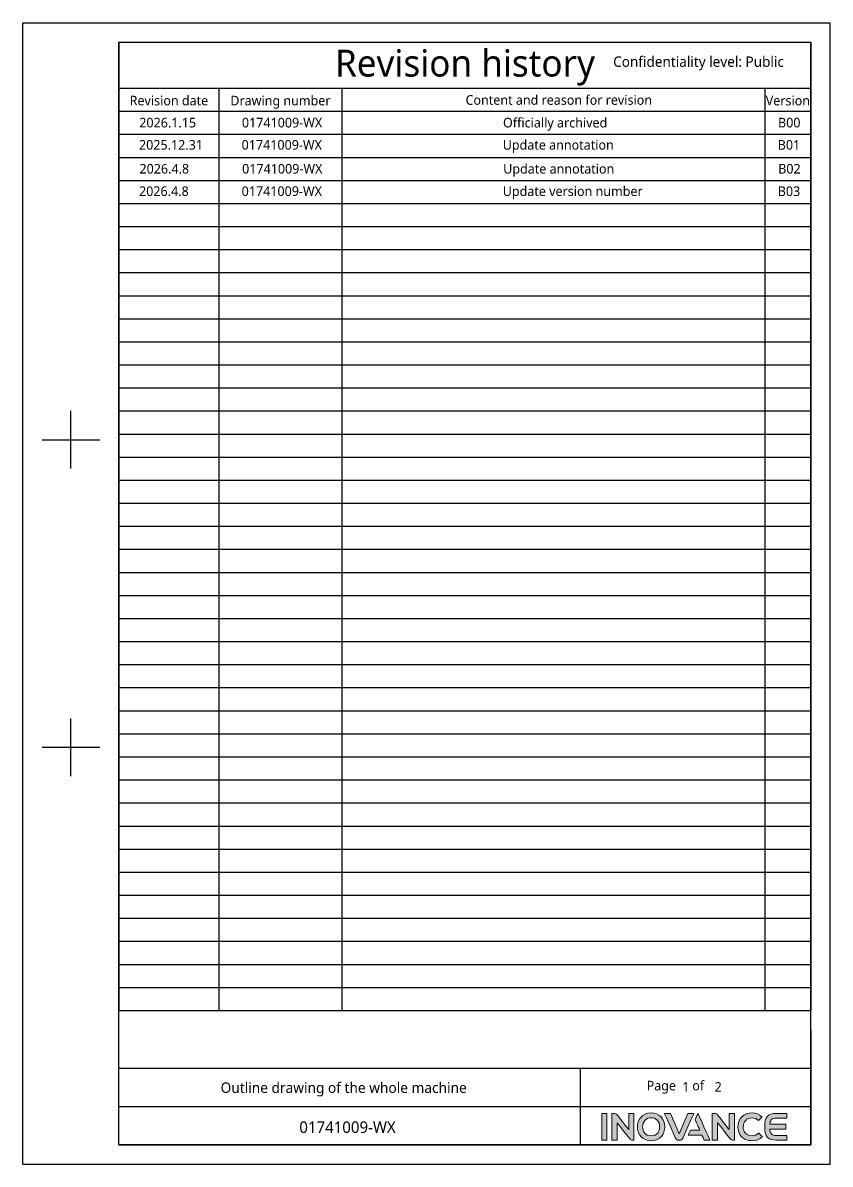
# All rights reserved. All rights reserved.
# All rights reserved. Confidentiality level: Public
# Model space of a CAD drawing. Header units: millimetres. Extents: x 5828 to 6704, y 123 to 421.
# Drawn here: x 6055 to 6265, y 123.2 to 420.2 of the extents above; entities that cross this region are included whole.
import ezdxf
from ezdxf.enums import TextEntityAlignment as Align

# ---------------------------------------------------------------- set-up
doc = ezdxf.new("R2010")
doc.units = ezdxf.units.MM
doc.layers.add('logo-蓝色', color=7, linetype='Continuous', true_color=0x008ccf)
doc.layers.add('多重引线', color=7, linetype='Continuous')
doc.layers.add('模板', color=7, linetype='Continuous')
doc.styles.add('微软雅黑', font='msyh.ttc')

# ---------------------------------------------------------------- blocks, each defined once
blk = doc.blocks.new('变更页')
for p, q in [((5973.66, 420.22), (6183.66, 420.22)), ((5973.66, 123.22), (5973.66, 420.22)), ((6183.66, 123.22), (6183.66, 420.22)), ((5998.66, 415.22), (6178.66, 415.22)), ((5998.66, 128.22), (5998.66, 415.22)), ((5998.66, 415.22), (5998.66, 163.22)), ((5998.66, 415.22), (6178.66, 415.22)), ((6178.66, 128.22), (6178.66, 415.22)), ((6178.66, 415.22), (6178.66, 163.22)), ((5998.66, 403.22), (6178.66, 403.22)), ((5998.66, 397.22), (6178.66, 397.22)), ((5986.16, 304.22), (5986.16, 319.22)), ((5978.66, 311.72), (5993.66, 311.72)), ((5986.16, 224.22), (5986.16, 239.22)), ((5978.66, 231.72), (5993.66, 231.72)), ((6178.66, 158.22), (6178.66, 128.22)), ((6118.66, 138.22), (6178.66, 138.22)), ((5998.66, 128.22), (6178.66, 128.22)), ((5998.66, 128.22), (6178.66, 128.22)), ((5973.66, 123.22), (6183.66, 123.22))]:
    blk.add_line(p, q)
at = {"color": 2}
for p, q in [((6024.66, 403.22), (6024.66, 163.22)), ((6056.66, 403.22), (6056.66, 163.22)), ((6166.66, 403.22), (6166.66, 163.22)), ((5998.66, 391.22), (6178.66, 391.22)), ((5998.66, 385.22), (6178.66, 385.22)), ((5998.66, 379.22), (6178.66, 379.22)), ((5998.66, 373.22), (6178.66, 373.22)), ((5998.66, 367.22), (6178.66, 367.22)), ((5998.66, 361.22), (6178.66, 361.22)), ((5998.66, 355.22), (6178.66, 355.22)), ((5998.66, 349.22), (6178.66, 349.22)), ((5998.66, 343.22), (6178.66, 343.22)), ((5998.66, 337.22), (6178.66, 337.22)), ((5998.66, 331.22), (6178.66, 331.22)), ((5998.66, 325.22), (6178.66, 325.22)), ((5998.66, 319.22), (6178.66, 319.22)), ((5998.66, 313.22), (6178.66, 313.22)), ((5998.66, 307.22), (6178.66, 307.22)), ((5998.66, 301.22), (6178.66, 301.22)), ((5998.66, 295.22), (6178.66, 295.22)), ((5998.66, 289.22), (6178.66, 289.22)), ((5998.66, 283.22), (6178.66, 283.22)), ((5998.66, 277.22), (6178.66, 277.22)), ((5998.66, 271.22), (6178.66, 271.22)), ((5998.66, 265.22), (6178.66, 265.22)), ((5998.66, 259.22), (6178.66, 259.22)), ((5998.66, 253.22), (6178.66, 253.22)), ((5998.66, 247.22), (6178.66, 247.22)), ((5998.66, 241.22), (6178.66, 241.22)), ((5998.66, 235.22), (6178.66, 235.22)), ((5998.66, 229.22), (6178.66, 229.22)), ((5998.66, 223.22), (6178.66, 223.22)), ((5998.66, 217.22), (6178.66, 217.22)), ((5998.66, 211.22), (6178.66, 211.22)), ((5998.66, 205.22), (6178.66, 205.22)), ((5998.66, 199.22), (6178.66, 199.22)), ((5998.66, 193.22), (6178.66, 193.22)), ((5998.66, 187.22), (6178.66, 187.22)), ((5998.66, 181.22), (6178.66, 181.22)), ((5998.66, 175.22), (6178.66, 175.22)), ((5998.66, 169.22), (6178.66, 169.22)), ((5998.66, 163.22), (6178.66, 163.22))]:
    blk.add_line(p, q, dxfattribs=at)
at = {"color": 2, "linetype": 'Continuous'}
for p, q in [((5998.66, 148.22), (6178.66, 148.22)), ((5998.66, 138.22), (6118.66, 138.22)), ((6058.66, 128.22), (6076.66, 128.22)), ((6076.66, 128.22), (6118.66, 128.22)), ((6133.66, 128.22), (6178.66, 128.22))]:
    blk.add_line(p, q, dxfattribs=at)
at = {"linetype": 'Continuous'}
for p, q in [((6118.66, 148.22), (6118.66, 138.22)), ((6118.66, 138.22), (6118.66, 128.22))]:
    blk.add_line(p, q, dxfattribs=at)
at = {"color": 7, "linetype": 'Continuous'}
blk.add_line((6178.66, 128.22), (5998.66, 128.22), dxfattribs=at)
at = {"color": 2, "style": '微软雅黑'}
for s, height, p in [('Revision history', 7, (6088.66, 406.24)), ('Revision date', 2.5, (6011.66, 398.74)), ('Drawing number', 2.5, (6040.66, 398.74)), ('Version', 2.5, (6172.66, 398.74))]:
    blk.add_text(s, height=height, dxfattribs=at).set_placement(p, align=Align.CENTER)
at = {"style": '微软雅黑'}
for s, height, p in [('Confidentiality level: Public', 2.7076, (6127.21, 408.77)), ('Outline drawing of the whole machine', 2.7336, (6025.1, 141.76))]:
    blk.add_text(s, height=height, dxfattribs=at).set_placement(p)
at = {"color": 2, "style": '微软雅黑'}
for s, p in [('Content and reason for revision', (6113.07, 400.22)), ('Page     of    ', (6145.09, 143.34))]:
    blk.add_text(s, height=2.5, dxfattribs=at).set_placement(p, align=Align.MIDDLE)
at = {"linetype": 'Continuous', "lineweight": 0, "ltscale": 0.3, "style": '微软雅黑'}
for tag, p in [('当前页', (6146.12, 143.34)), ('总页数', (6154.52, 143.34))]:
    blk.add_attdef(tag, text='', height=2.5, dxfattribs=at).set_placement(p, align=Align.MIDDLE)
at = {"ltscale": 0.3, "style": '微软雅黑'}
blk.add_attdef('编码', text='', height=3, dxfattribs=at).set_placement((6058.11, 132.85), align=Align.MIDDLE)

msp = doc.modelspace()

# ---------------------------------------------------------------- hatches: boundary and pattern name
at = {"layer": 'logo-蓝色'}
h = msp.add_hatch(color=256, dxfattribs=at)
h.dxf.hatch_style = 1
edge = h.paths.add_edge_path()
edge.add_spline(control_points=[(6205.5917, 129.4734), (6205.5917, 129.4734), (6206.9654, 129.4734), (6206.9654, 129.4734), (6206.9654, 129.4734), (6206.9654, 129.4734), (6206.9654, 136.4307), (6206.9654, 136.4307), (6206.9654, 136.4307), (6206.9654, 136.4307), (6205.5917, 136.4307), (6205.5917, 136.4307), (6205.5917, 136.4307), (6205.5917, 136.4307), (6205.5917, 129.4734), (6205.5917, 129.4734)], knot_values=[0, 0, 0, 0, 0.25, 0.25, 0.25, 0.25000001, 0.5, 0.5, 0.5, 0.50000001, 0.75, 0.75, 0.75, 0.75000001, 1, 1, 1, 1], degree=3, periodic=1)
h = msp.add_hatch(color=256, dxfattribs=at)
h.dxf.hatch_style = 1
edge = h.paths.add_edge_path()
edge.add_spline(control_points=[(6212.6121, 136.4364), (6212.6121, 136.4364), (6212.6121, 132.2482), (6212.6121, 132.2482), (6212.6121, 132.2482), (6212.6121, 132.2482), (6209.5419, 136.1307), (6209.5419, 136.1307), (6209.5419, 136.1307), (6209.4038, 136.3104), (6209.188, 136.4253), (6208.9454, 136.4253), (6208.9454, 136.4253), (6208.9454, 136.4253), (6208.1933, 136.4253), (6208.1933, 136.4253), (6208.1933, 136.4253), (6208.1933, 136.4253), (6208.1933, 129.4661), (6208.1933, 129.4661), (6208.1933, 129.4661), (6208.1933, 129.4661), (6209.5761, 129.4661), (6209.5761, 129.4661), (6209.5761, 129.4661), (6209.5761, 129.4661), (6209.5761, 134.0172), (6209.5761, 134.0172), (6209.5761, 134.0172), (6209.5761, 134.0172), (6213.0206, 129.6791), (6213.0206, 129.6791), (6213.0206, 129.6791), (6213.1205, 129.5494), (6213.2762, 129.4661), (6213.4503, 129.4661), (6213.4503, 129.4661), (6213.4503, 129.4661), (6213.9948, 129.4661), (6213.9948, 129.4661), (6213.9948, 129.4661), (6213.9948, 129.4661), (6213.9948, 136.4364), (6213.9948, 136.4364), (6213.9948, 136.4364), (6213.9948, 136.4364), (6212.6121, 136.4364), (6212.6121, 136.4364)], knot_values=[0, 0, 0, 0, 0.08333333, 0.08333333, 0.08333333, 0.08333334, 0.16666667, 0.16666667, 0.16666667, 0.16666668, 0.25, 0.25, 0.25, 0.25000001, 0.33333333, 0.33333333, 0.33333333, 0.33333334, 0.41666667, 0.41666667, 0.41666667, 0.41666668, 0.5, 0.5, 0.5, 0.50000001, 0.58333333, 0.58333333, 0.58333333, 0.58333334, 0.66666667, 0.66666667, 0.66666667, 0.66666668, 0.75, 0.75, 0.75, 0.75000001, 0.83333333, 0.83333333, 0.83333333, 0.83333334, 0.91666667, 0.91666667, 0.91666667, 0.91666668, 1, 1, 1, 1], degree=3, periodic=1)
h = msp.add_hatch(color=256, dxfattribs=at)
h.dxf.hatch_style = 1
edge = h.paths.add_edge_path(flags=16)
edge.add_spline(control_points=[(6216.903, 134.7062), (6217.2967, 135.11), (6217.8236, 135.3119), (6218.4665, 135.3119), (6218.4665, 135.3119), (6219.1044, 135.3119), (6219.6261, 135.1119), (6220.0139, 134.7173), (6220.0139, 134.7173), (6220.4429, 134.2803), (6220.6809, 133.6188), (6220.6707, 132.904), (6220.6707, 132.904), (6220.6503, 131.7889), (6220.0612, 130.5997), (6218.4665, 130.5997), (6218.4665, 130.5997), (6216.8788, 130.5997), (6216.2806, 131.785), (6216.251, 132.8929), (6216.251, 132.8929), (6216.2333, 133.6004), (6216.4705, 134.2618), (6216.903, 134.7062)], knot_values=[0, 0, 0, 0, 0.16666667, 0.16666667, 0.16666667, 0.16666668, 0.33333333, 0.33333333, 0.33333333, 0.33333334, 0.5, 0.5, 0.5, 0.50000001, 0.66666667, 0.66666667, 0.66666667, 0.66666668, 0.83333333, 0.83333333, 0.83333333, 0.83333334, 1, 1, 1, 1], degree=3, periodic=0)
edge = h.paths.add_edge_path()
edge.add_spline(control_points=[(6218.4665, 136.5771), (6216.0065, 136.5771), (6214.8886, 134.6785), (6214.8886, 132.9112), (6214.8886, 132.9112), (6214.8886, 131.952), (6215.1989, 131.0739), (6215.7611, 130.4347), (6215.7611, 130.4347), (6216.3991, 129.7087), (6217.3366, 129.3253), (6218.4665, 129.3253), (6218.4665, 129.3253), (6219.589, 129.3253), (6220.5225, 129.7142), (6221.1608, 130.4495), (6221.1608, 130.4495), (6221.7126, 131.0907), (6222.0237, 131.9684), (6222.034, 132.9206), (6222.034, 132.9206), (6222.0441, 133.9469), (6221.6719, 134.9194), (6221.0095, 135.5881), (6221.0095, 135.5881), (6220.3698, 136.2362), (6219.489, 136.5771), (6218.4665, 136.5771)], knot_values=[0, 0, 0, 0, 0.14285714, 0.14285714, 0.14285714, 0.14285715, 0.28571429, 0.28571429, 0.28571429, 0.2857143, 0.42857143, 0.42857143, 0.42857143, 0.42857144, 0.57142857, 0.57142857, 0.57142857, 0.57142858, 0.71428571, 0.71428571, 0.71428571, 0.71428572, 0.85714286, 0.85714286, 0.85714286, 0.85714287, 1, 1, 1, 1], degree=3, periodic=0)
h = msp.add_hatch(color=256, dxfattribs=at)
h.dxf.hatch_style = 1
edge = h.paths.add_edge_path()
edge.add_spline(control_points=[(6228.0142, 136.4308), (6228.0142, 136.4308), (6225.7397, 131.1127), (6225.7397, 131.1127), (6225.7397, 131.1127), (6225.7397, 131.1127), (6223.4649, 136.4308), (6223.4649, 136.4308), (6223.4649, 136.4308), (6223.4649, 136.4308), (6221.9173, 136.4308), (6221.9173, 136.4308), (6221.9173, 136.4308), (6221.9173, 136.4308), (6224.8385, 129.9181), (6224.8385, 129.9181), (6224.8385, 129.9181), (6224.9551, 129.6568), (6225.2172, 129.4735), (6225.5228, 129.4735), (6225.5228, 129.4735), (6225.5228, 129.4735), (6225.5274, 129.4735), (6225.5274, 129.4735), (6225.5274, 129.4735), (6225.5274, 129.4735), (6225.9498, 129.4735), (6225.9498, 129.4735), (6225.9498, 129.4735), (6225.9498, 129.4735), (6225.9563, 129.4735), (6225.9563, 129.4735), (6225.9563, 129.4735), (6226.2601, 129.4735), (6226.5222, 129.6568), (6226.6389, 129.9162), (6226.6389, 129.9162), (6226.6389, 129.9162), (6229.5618, 136.4308), (6229.5618, 136.4308), (6229.5618, 136.4308), (6229.5618, 136.4308), (6228.0142, 136.4308), (6228.0142, 136.4308)], knot_values=[0, 0, 0, 0, 0.09090909, 0.09090909, 0.09090909, 0.0909091, 0.18181818, 0.18181818, 0.18181818, 0.18181819, 0.27272727, 0.27272727, 0.27272727, 0.27272728, 0.36363636, 0.36363636, 0.36363636, 0.36363637, 0.45454545, 0.45454545, 0.45454545, 0.45454546, 0.54545455, 0.54545455, 0.54545455, 0.54545456, 0.63636364, 0.63636364, 0.63636364, 0.63636365, 0.72727273, 0.72727273, 0.72727273, 0.72727274, 0.81818182, 0.81818182, 0.81818182, 0.81818183, 0.90909091, 0.90909091, 0.90909091, 0.90909092, 1, 1, 1, 1], degree=3, periodic=1)
h = msp.add_hatch(color=256, dxfattribs=at)
h.dxf.hatch_style = 1
edge = h.paths.add_edge_path()
edge.add_spline(control_points=[(6230.6326, 136.4308), (6230.6326, 136.4308), (6229.9092, 134.8137), (6229.9092, 134.8137), (6229.9092, 134.8137), (6229.9092, 134.8137), (6231.1086, 132.0629), (6231.1086, 132.0629), (6231.1086, 132.0629), (6231.1086, 132.0629), (6228.6756, 132.0629), (6228.6756, 132.0629), (6228.6756, 132.0629), (6228.6756, 132.0629), (6228.093, 130.7683), (6228.093, 130.7683), (6228.093, 130.7683), (6228.093, 130.7683), (6231.6661, 130.7683), (6231.6661, 130.7683), (6231.6661, 130.7683), (6231.6661, 130.7683), (6232.2459, 129.4735), (6232.2459, 129.4735), (6232.2459, 129.4735), (6232.2459, 129.4735), (6233.7547, 129.4735), (6233.7547, 129.4735), (6233.7547, 129.4735), (6233.7547, 129.4735), (6230.6326, 136.4308), (6230.6326, 136.4308)], knot_values=[0, 0, 0, 0, 0.125, 0.125, 0.125, 0.12500001, 0.25, 0.25, 0.25, 0.25000001, 0.375, 0.375, 0.375, 0.37500001, 0.5, 0.5, 0.5, 0.50000001, 0.625, 0.625, 0.625, 0.62500001, 0.75, 0.75, 0.75, 0.75000001, 0.875, 0.875, 0.875, 0.87500001, 1, 1, 1, 1], degree=3, periodic=1)
h = msp.add_hatch(color=256, dxfattribs=at)
h.dxf.hatch_style = 1
edge = h.paths.add_edge_path()
edge.add_spline(control_points=[(6238.7494, 136.4364), (6238.7494, 136.4364), (6238.7494, 132.2482), (6238.7494, 132.2482), (6238.7494, 132.2482), (6238.7494, 132.2482), (6235.6782, 136.1307), (6235.6782, 136.1307), (6235.6782, 136.1307), (6235.5412, 136.3104), (6235.3254, 136.4253), (6235.0818, 136.4253), (6235.0818, 136.4253), (6235.0818, 136.4253), (6234.3317, 136.4253), (6234.3317, 136.4253), (6234.3317, 136.4253), (6234.3317, 136.4253), (6234.3317, 129.4661), (6234.3317, 129.4661), (6234.3317, 129.4661), (6234.3317, 129.4661), (6235.7153, 129.4661), (6235.7153, 129.4661), (6235.7153, 129.4661), (6235.7153, 129.4661), (6235.7153, 134.0172), (6235.7153, 134.0172), (6235.7153, 134.0172), (6235.7153, 134.0172), (6239.1597, 129.6791), (6239.1597, 129.6791), (6239.1597, 129.6791), (6239.2597, 129.5494), (6239.4154, 129.4661), (6239.5884, 129.4661), (6239.5884, 129.4661), (6239.5884, 129.4661), (6240.132, 129.4661), (6240.132, 129.4661), (6240.132, 129.4661), (6240.132, 129.4661), (6240.132, 136.4364), (6240.132, 136.4364), (6240.132, 136.4364), (6240.132, 136.4364), (6238.7494, 136.4364), (6238.7494, 136.4364)], knot_values=[0, 0, 0, 0, 0.08333333, 0.08333333, 0.08333333, 0.08333334, 0.16666667, 0.16666667, 0.16666667, 0.16666668, 0.25, 0.25, 0.25, 0.25000001, 0.33333333, 0.33333333, 0.33333333, 0.33333334, 0.41666667, 0.41666667, 0.41666667, 0.41666668, 0.5, 0.5, 0.5, 0.50000001, 0.58333333, 0.58333333, 0.58333333, 0.58333334, 0.66666667, 0.66666667, 0.66666667, 0.66666668, 0.75, 0.75, 0.75, 0.75000001, 0.83333333, 0.83333333, 0.83333333, 0.83333334, 0.91666667, 0.91666667, 0.91666667, 0.91666668, 1, 1, 1, 1], degree=3, periodic=1)
h = msp.add_hatch(color=256, dxfattribs=at)
h.dxf.hatch_style = 1
edge = h.paths.add_edge_path()
edge.add_spline(control_points=[(6246.418, 131.3129), (6245.9976, 130.8904), (6245.3464, 130.6294), (6244.7212, 130.6294), (6244.7212, 130.6294), (6243.0246, 130.6294), (6242.4077, 131.8073), (6242.3986, 132.9132), (6242.3986, 132.9132), (6242.394, 133.5765), (6242.6302, 134.1969), (6243.0506, 134.6229), (6243.0506, 134.6229), (6243.4618, 135.0359), (6244.0388, 135.2546), (6244.7212, 135.2546), (6244.7212, 135.2546), (6245.352, 135.2546), (6245.9309, 135.0286), (6246.3504, 134.6173), (6246.3504, 134.6173), (6246.3504, 134.6173), (6246.3782, 134.5896), (6246.3782, 134.5896), (6246.3782, 134.5896), (6246.3782, 134.5896), (6247.3062, 135.4842), (6247.3062, 135.4842), (6247.3062, 135.4842), (6247.3062, 135.4842), (6247.2747, 135.5156), (6247.2747, 135.5156), (6247.2747, 135.5156), (6246.5691, 136.2104), (6245.6873, 136.5771), (6244.7212, 136.5771), (6244.7212, 136.5771), (6243.6424, 136.5771), (6242.7246, 136.229), (6242.0643, 135.5695), (6242.0643, 135.5695), (6241.4065, 134.9026), (6241.0306, 133.9376), (6241.0352, 132.9114), (6241.0352, 132.9114), (6241.0407, 131.948), (6241.3521, 131.072), (6241.915, 130.4421), (6241.915, 130.4421), (6242.5652, 129.7105), (6243.5359, 129.3253), (6244.7212, 129.3253), (6244.7212, 129.3253), (6245.7632, 129.3253), (6246.6765, 129.6828), (6247.3618, 130.3588), (6247.3618, 130.3588), (6247.3618, 130.3588), (6247.3942, 130.3886), (6247.3942, 130.3886), (6247.3942, 130.3886), (6247.3942, 130.3886), (6246.4505, 131.3443), (6246.4505, 131.3443), (6246.4505, 131.3443), (6246.4505, 131.3443), (6246.418, 131.3129), (6246.418, 131.3129)], knot_values=[0, 0, 0, 0, 0.05882353, 0.05882353, 0.05882353, 0.05882354, 0.11764706, 0.11764706, 0.11764706, 0.11764707, 0.17647059, 0.17647059, 0.17647059, 0.1764706, 0.23529412, 0.23529412, 0.23529412, 0.23529413, 0.29411765, 0.29411765, 0.29411765, 0.29411766, 0.35294118, 0.35294118, 0.35294118, 0.35294119, 0.41176471, 0.41176471, 0.41176471, 0.41176472, 0.47058824, 0.47058824, 0.47058824, 0.47058825, 0.52941176, 0.52941176, 0.52941176, 0.52941177, 0.58823529, 0.58823529, 0.58823529, 0.5882353, 0.64705882, 0.64705882, 0.64705882, 0.64705883, 0.70588235, 0.70588235, 0.70588235, 0.70588236, 0.76470588, 0.76470588, 0.76470588, 0.76470589, 0.82352941, 0.82352941, 0.82352941, 0.82352942, 0.88235294, 0.88235294, 0.88235294, 0.88235295, 0.94117647, 0.94117647, 0.94117647, 0.94117648, 1, 1, 1, 1], degree=3, periodic=0)
h = msp.add_hatch(color=256, dxfattribs=at)
h.dxf.hatch_style = 1
edge = h.paths.add_edge_path()
edge.add_spline(control_points=[(6251.1202, 135.2175), (6251.1202, 135.2175), (6253.7246, 135.2175), (6253.7246, 135.2175), (6253.7246, 135.2175), (6253.7246, 135.2175), (6253.7246, 136.4309), (6253.7246, 136.4309), (6253.7246, 136.4309), (6253.7246, 136.4309), (6251.0879, 136.4309), (6251.0879, 136.4309), (6251.0879, 136.4309), (6248.6613, 136.4309), (6247.9955, 135.5028), (6247.9955, 133.0374), (6247.9955, 133.0374), (6247.9955, 133.0374), (6247.9955, 132.9539), (6247.9955, 132.9539), (6247.9955, 132.9539), (6247.9955, 132.9539), (6247.9955, 132.9503), (6247.9955, 132.9503), (6247.9955, 132.9503), (6247.9955, 132.9503), (6247.9955, 132.9484), (6247.9955, 132.9484), (6247.9955, 132.9484), (6247.9955, 132.9484), (6247.9955, 132.9465), (6247.9955, 132.9465), (6247.9955, 132.9465), (6247.9955, 132.9465), (6247.9955, 132.8615), (6247.9955, 132.8615), (6247.9955, 132.8615), (6247.9955, 130.3978), (6248.6613, 129.4696), (6251.0879, 129.4696), (6251.0879, 129.4696), (6251.0879, 129.4696), (6253.7246, 129.4696), (6253.7246, 129.4696), (6253.7246, 129.4696), (6253.7246, 129.4696), (6253.7246, 130.6812), (6253.7246, 130.6812), (6253.7246, 130.6812), (6253.7246, 130.6812), (6251.1202, 130.6812), (6251.1202, 130.6812), (6251.1202, 130.6812), (6250.4802, 130.6812), (6249.9977, 130.7979), (6249.7014, 131.1332), (6249.7014, 131.1332), (6249.4689, 131.3962), (6249.3623, 131.8166), (6249.3346, 132.302), (6249.3346, 132.302), (6249.3346, 132.302), (6253.4978, 132.302), (6253.4978, 132.302), (6253.4978, 132.302), (6253.4978, 132.302), (6253.4978, 132.9503), (6253.4978, 132.9503), (6253.4978, 132.9503), (6253.4978, 132.9503), (6253.4978, 133.5985), (6253.4978, 133.5985), (6253.4978, 133.5985), (6253.4978, 133.5985), (6249.3346, 133.5985), (6249.3346, 133.5985), (6249.3346, 133.5985), (6249.3623, 134.0802), (6249.4689, 134.5025), (6249.7014, 134.7673), (6249.7014, 134.7673), (6249.9977, 135.1026), (6250.4802, 135.2175), (6251.1202, 135.2175)], knot_values=[0, 0, 0, 0, 0.04761905, 0.04761905, 0.04761905, 0.04761906, 0.0952381, 0.0952381, 0.0952381, 0.09523811, 0.14285714, 0.14285714, 0.14285714, 0.14285715, 0.19047619, 0.19047619, 0.19047619, 0.1904762, 0.23809524, 0.23809524, 0.23809524, 0.23809525, 0.28571429, 0.28571429, 0.28571429, 0.2857143, 0.33333333, 0.33333333, 0.33333333, 0.33333334, 0.38095238, 0.38095238, 0.38095238, 0.38095239, 0.42857143, 0.42857143, 0.42857143, 0.42857144, 0.47619048, 0.47619048, 0.47619048, 0.47619049, 0.52380952, 0.52380952, 0.52380952, 0.52380953, 0.57142857, 0.57142857, 0.57142857, 0.57142858, 0.61904762, 0.61904762, 0.61904762, 0.61904763, 0.66666667, 0.66666667, 0.66666667, 0.66666668, 0.71428571, 0.71428571, 0.71428571, 0.71428572, 0.76190476, 0.76190476, 0.76190476, 0.76190477, 0.80952381, 0.80952381, 0.80952381, 0.80952382, 0.85714286, 0.85714286, 0.85714286, 0.85714287, 0.9047619, 0.9047619, 0.9047619, 0.90476191, 0.95238095, 0.95238095, 0.95238095, 0.95238096, 1, 1, 1, 1], degree=3, periodic=0)

# ---------------------------------------------------------------- linework, layer by layer
at = {"layer": 'logo-蓝色', "lineweight": 9}
for points, knots in [([(6206.9654, 136.4307), (6206.9654, 136.4307), (6206.9654, 136.4307), (6205.5917, 136.4307), (6205.5917, 136.4307)], [0.5, 0.5, 0.5, 0.5, 0.50000001, 0.75, 0.75, 0.75, 0.75]), ([(6205.5917, 136.4307), (6205.5917, 136.4307), (6205.5917, 136.4307), (6205.5917, 129.4734), (6205.5917, 129.4734)], [0.75, 0.75, 0.75, 0.75, 0.75000001, 1, 1, 1, 1]), ([(6206.9654, 129.4734), (6206.9654, 129.4734), (6206.9654, 129.4734), (6206.9654, 136.4307), (6206.9654, 136.4307)], [0.25, 0.25, 0.25, 0.25, 0.25000001, 0.5, 0.5, 0.5, 0.5]), ([(6208.9454, 136.4253), (6208.9454, 136.4253), (6208.9454, 136.4253), (6208.1933, 136.4253), (6208.1933, 136.4253)], [0.25, 0.25, 0.25, 0.25, 0.25000001, 0.3333333333, 0.3333333333, 0.3333333333, 0.3333333333]), ([(6208.1933, 136.4253), (6208.1933, 136.4253), (6208.1933, 136.4253), (6208.1933, 129.4661), (6208.1933, 129.4661)], [0.3333333333, 0.3333333333, 0.3333333333, 0.3333333333, 0.3333333433, 0.4166666667, 0.4166666667, 0.4166666667, 0.4166666667]), ([(6209.5419, 136.1307), (6209.5419, 136.1307), (6209.4038, 136.3104), (6209.188, 136.4253), (6208.9454, 136.4253)], [0.1666666667, 0.1666666667, 0.1666666667, 0.1666666667, 0.1666666767, 0.25, 0.25, 0.25, 0.25]), ([(6212.6121, 132.2482), (6212.6121, 132.2482), (6212.6121, 132.2482), (6209.5419, 136.1307), (6209.5419, 136.1307)], [0.0833333333, 0.0833333333, 0.0833333333, 0.0833333333, 0.0833333433, 0.1666666667, 0.1666666667, 0.1666666667, 0.1666666667]), ([(6209.5761, 129.4661), (6209.5761, 129.4661), (6209.5761, 129.4661), (6209.5761, 134.0172), (6209.5761, 134.0172)], [0.5, 0.5, 0.5, 0.5, 0.50000001, 0.5833333333, 0.5833333333, 0.5833333333, 0.5833333333]), ([(6209.5761, 134.0172), (6209.5761, 134.0172), (6209.5761, 134.0172), (6213.0206, 129.6791), (6213.0206, 129.6791)], [0.5833333333, 0.5833333333, 0.5833333333, 0.5833333333, 0.5833333433, 0.6666666667, 0.6666666667, 0.6666666667, 0.6666666667]), ([(6213.9948, 136.4364), (6213.9948, 136.4364), (6213.9948, 136.4364), (6212.6121, 136.4364), (6212.6121, 136.4364)], [0.9166666667, 0.9166666667, 0.9166666667, 0.9166666667, 0.9166666767, 1, 1, 1, 1]), ([(6213.9948, 129.4661), (6213.9948, 129.4661), (6213.9948, 129.4661), (6213.9948, 136.4364), (6213.9948, 136.4364)], [0.8333333333, 0.8333333333, 0.8333333333, 0.8333333333, 0.8333333433, 0.9166666667, 0.9166666667, 0.9166666667, 0.9166666667]), ([(6216.251, 132.8929), (6216.251, 132.8929), (6216.2333, 133.6004), (6216.4705, 134.2618), (6216.903, 134.7062)], [0.833333333, 0.833333333, 0.833333333, 0.833333333, 0.833333343, 1, 1, 1, 1]), ([(6221.0095, 135.5881), (6221.0095, 135.5881), (6220.3698, 136.2362), (6219.489, 136.5771), (6218.4665, 136.5771)], [0.857142857, 0.857142857, 0.857142857, 0.857142857, 0.857142867, 1, 1, 1, 1]), ([(6218.4665, 135.3119), (6218.4665, 135.3119), (6219.1044, 135.3119), (6219.6261, 135.1119), (6220.0139, 134.7173)], [0.166666667, 0.166666667, 0.166666667, 0.166666667, 0.166666677, 0.333333333, 0.333333333, 0.333333333, 0.333333333]), ([(6220.0139, 134.7173), (6220.0139, 134.7173), (6220.4429, 134.2803), (6220.6809, 133.6188), (6220.6707, 132.904)], [0.333333333, 0.333333333, 0.333333333, 0.333333333, 0.333333343, 0.5, 0.5, 0.5, 0.5]), ([(6222.034, 132.9206), (6222.034, 132.9206), (6222.0441, 133.9469), (6221.6719, 134.9194), (6221.0095, 135.5881)], [0.714285714, 0.714285714, 0.714285714, 0.714285714, 0.714285724, 0.857142857, 0.857142857, 0.857142857, 0.857142857]), ([(6223.4649, 136.4308), (6223.4649, 136.4308), (6223.4649, 136.4308), (6221.9173, 136.4308), (6221.9173, 136.4308)], [0.1818181818, 0.1818181818, 0.1818181818, 0.1818181818, 0.1818181918, 0.2727272727, 0.2727272727, 0.2727272727, 0.2727272727]), ([(6221.9173, 136.4308), (6221.9173, 136.4308), (6221.9173, 136.4308), (6224.8385, 129.9181), (6224.8385, 129.9181)], [0.2727272727, 0.2727272727, 0.2727272727, 0.2727272727, 0.2727272827, 0.3636363636, 0.3636363636, 0.3636363636, 0.3636363636]), ([(6225.7397, 131.1127), (6225.7397, 131.1127), (6225.7397, 131.1127), (6223.4649, 136.4308), (6223.4649, 136.4308)], [0.0909090909, 0.0909090909, 0.0909090909, 0.0909090909, 0.0909091009, 0.1818181818, 0.1818181818, 0.1818181818, 0.1818181818]), ([(6226.6389, 129.9162), (6226.6389, 129.9162), (6226.6389, 129.9162), (6229.5618, 136.4308), (6229.5618, 136.4308)], [0.8181818182, 0.8181818182, 0.8181818182, 0.8181818182, 0.8181818282, 0.9090909091, 0.9090909091, 0.9090909091, 0.9090909091]), ([(6229.5618, 136.4308), (6229.5618, 136.4308), (6229.5618, 136.4308), (6228.0142, 136.4308), (6228.0142, 136.4308)], [0.9090909091, 0.9090909091, 0.9090909091, 0.9090909091, 0.9090909191, 1, 1, 1, 1]), ([(6229.9092, 134.8137), (6229.9092, 134.8137), (6229.9092, 134.8137), (6231.1086, 132.0629), (6231.1086, 132.0629)], [0.125, 0.125, 0.125, 0.125, 0.12500001, 0.25, 0.25, 0.25, 0.25]), ([(6233.7547, 129.4735), (6233.7547, 129.4735), (6233.7547, 129.4735), (6230.6326, 136.4308), (6230.6326, 136.4308)], [0.875, 0.875, 0.875, 0.875, 0.87500001, 1, 1, 1, 1]), ([(6235.0818, 136.4253), (6235.0818, 136.4253), (6235.0818, 136.4253), (6234.3317, 136.4253), (6234.3317, 136.4253)], [0.25, 0.25, 0.25, 0.25, 0.25000001, 0.3333333333, 0.3333333333, 0.3333333333, 0.3333333333]), ([(6234.3317, 136.4253), (6234.3317, 136.4253), (6234.3317, 136.4253), (6234.3317, 129.4661), (6234.3317, 129.4661)], [0.3333333333, 0.3333333333, 0.3333333333, 0.3333333333, 0.3333333433, 0.4166666667, 0.4166666667, 0.4166666667, 0.4166666667]), ([(6235.6782, 136.1307), (6235.6782, 136.1307), (6235.5412, 136.3104), (6235.3254, 136.4253), (6235.0818, 136.4253)], [0.1666666667, 0.1666666667, 0.1666666667, 0.1666666667, 0.1666666767, 0.25, 0.25, 0.25, 0.25]), ([(6238.7494, 132.2482), (6238.7494, 132.2482), (6238.7494, 132.2482), (6235.6782, 136.1307), (6235.6782, 136.1307)], [0.0833333333, 0.0833333333, 0.0833333333, 0.0833333333, 0.0833333433, 0.1666666667, 0.1666666667, 0.1666666667, 0.1666666667]), ([(6235.7153, 129.4661), (6235.7153, 129.4661), (6235.7153, 129.4661), (6235.7153, 134.0172), (6235.7153, 134.0172)], [0.5, 0.5, 0.5, 0.5, 0.50000001, 0.5833333333, 0.5833333333, 0.5833333333, 0.5833333333]), ([(6235.7153, 134.0172), (6235.7153, 134.0172), (6235.7153, 134.0172), (6239.1597, 129.6791), (6239.1597, 129.6791)], [0.5833333333, 0.5833333333, 0.5833333333, 0.5833333333, 0.5833333433, 0.6666666667, 0.6666666667, 0.6666666667, 0.6666666667]), ([(6240.132, 136.4364), (6240.132, 136.4364), (6240.132, 136.4364), (6238.7494, 136.4364), (6238.7494, 136.4364)], [0.9166666667, 0.9166666667, 0.9166666667, 0.9166666667, 0.9166666767, 1, 1, 1, 1]), ([(6240.132, 129.4661), (6240.132, 129.4661), (6240.132, 129.4661), (6240.132, 136.4364), (6240.132, 136.4364)], [0.8333333333, 0.8333333333, 0.8333333333, 0.8333333333, 0.8333333433, 0.9166666667, 0.9166666667, 0.9166666667, 0.9166666667]), ([(6242.0643, 135.5695), (6242.0643, 135.5695), (6241.4065, 134.9026), (6241.0306, 133.9376), (6241.0352, 132.9114)], [0.5882352941, 0.5882352941, 0.5882352941, 0.5882352941, 0.5882353041, 0.6470588235, 0.6470588235, 0.6470588235, 0.6470588235]), ([(6247.2747, 135.5156), (6247.2747, 135.5156), (6246.5691, 136.2104), (6245.6873, 136.5771), (6244.7212, 136.5771), (6244.7212, 136.5771), (6243.6424, 136.5771), (6242.7246, 136.229), (6242.0643, 135.5695)], [0.470588235, 0.470588235, 0.470588235, 0.470588235, 0.470588245, 0.529411765, 0.529411765, 0.529411765, 0.529411775, 0.588235294, 0.588235294, 0.588235294, 0.588235294]), ([(6242.3986, 132.9132), (6242.3986, 132.9132), (6242.394, 133.5765), (6242.6302, 134.1969), (6243.0506, 134.6229)], [0.1176470588, 0.1176470588, 0.1176470588, 0.1176470588, 0.1176470688, 0.1764705882, 0.1764705882, 0.1764705882, 0.1764705882]), ([(6243.0506, 134.6229), (6243.0506, 134.6229), (6243.4618, 135.0359), (6244.0388, 135.2546), (6244.7212, 135.2546)], [0.1764705882, 0.1764705882, 0.1764705882, 0.1764705882, 0.1764705982, 0.2352941176, 0.2352941176, 0.2352941176, 0.2352941176]), ([(6244.7212, 135.2546), (6244.7212, 135.2546), (6245.352, 135.2546), (6245.9309, 135.0286), (6246.3504, 134.6173)], [0.2352941176, 0.2352941176, 0.2352941176, 0.2352941176, 0.2352941276, 0.2941176471, 0.2941176471, 0.2941176471, 0.2941176471]), ([(6246.3504, 134.6173), (6246.3504, 134.6173), (6246.3504, 134.6173), (6246.3782, 134.5896), (6246.3782, 134.5896)], [0.2941176471, 0.2941176471, 0.2941176471, 0.2941176471, 0.2941176571, 0.3529411765, 0.3529411765, 0.3529411765, 0.3529411765]), ([(6246.3782, 134.5896), (6246.3782, 134.5896), (6246.3782, 134.5896), (6247.3062, 135.4842), (6247.3062, 135.4842)], [0.3529411765, 0.3529411765, 0.3529411765, 0.3529411765, 0.3529411865, 0.4117647059, 0.4117647059, 0.4117647059, 0.4117647059]), ([(6247.3062, 135.4842), (6247.3062, 135.4842), (6247.3062, 135.4842), (6247.2747, 135.5156), (6247.2747, 135.5156)], [0.4117647059, 0.4117647059, 0.4117647059, 0.4117647059, 0.4117647159, 0.4705882353, 0.4705882353, 0.4705882353, 0.4705882353]), ([(6251.0879, 136.4309), (6251.0879, 136.4309), (6248.6613, 136.4309), (6247.9955, 135.5028), (6247.9955, 133.0374)], [0.1428571429, 0.1428571429, 0.1428571429, 0.1428571429, 0.1428571529, 0.1904761905, 0.1904761905, 0.1904761905, 0.1904761905]), ([(6249.3346, 133.5985), (6249.3346, 133.5985), (6249.3623, 134.0802), (6249.4689, 134.5025), (6249.7014, 134.7673)], [0.9047619048, 0.9047619048, 0.9047619048, 0.9047619048, 0.9047619148, 0.9523809524, 0.9523809524, 0.9523809524, 0.9523809524]), ([(6249.7014, 134.7673), (6249.7014, 134.7673), (6249.9977, 135.1026), (6250.4802, 135.2175), (6251.1202, 135.2175)], [0.9523809524, 0.9523809524, 0.9523809524, 0.9523809524, 0.9523809624, 1, 1, 1, 1]), ([(6253.7246, 136.4309), (6253.7246, 136.4309), (6253.7246, 136.4309), (6251.0879, 136.4309), (6251.0879, 136.4309)], [0.0952380952, 0.0952380952, 0.0952380952, 0.0952380952, 0.0952381052, 0.1428571429, 0.1428571429, 0.1428571429, 0.1428571429]), ([(6253.7246, 135.2175), (6253.7246, 135.2175), (6253.7246, 135.2175), (6253.7246, 136.4309), (6253.7246, 136.4309)], [0.0476190476, 0.0476190476, 0.0476190476, 0.0476190476, 0.0476190576, 0.0952380952, 0.0952380952, 0.0952380952, 0.0952380952]), ([(6214.8886, 132.9112), (6214.8886, 132.9112), (6214.8886, 131.952), (6215.1989, 131.0739), (6215.7611, 130.4347)], [0.142857143, 0.142857143, 0.142857143, 0.142857143, 0.142857153, 0.285714286, 0.285714286, 0.285714286, 0.285714286]), ([(6220.6707, 132.904), (6220.6707, 132.904), (6220.6503, 131.7889), (6220.0612, 130.5997), (6218.4665, 130.5997), (6218.4665, 130.5997), (6216.8788, 130.5997), (6216.2806, 131.785), (6216.251, 132.8929)], [0.5, 0.5, 0.5, 0.5, 0.50000001, 0.666666667, 0.666666667, 0.666666667, 0.666666677, 0.833333333, 0.833333333, 0.833333333, 0.833333333]), ([(6221.1608, 130.4495), (6221.1608, 130.4495), (6221.7126, 131.0907), (6222.0237, 131.9684), (6222.034, 132.9206)], [0.571428571, 0.571428571, 0.571428571, 0.571428571, 0.571428581, 0.714285714, 0.714285714, 0.714285714, 0.714285714]), ([(6228.6756, 132.0629), (6228.6756, 132.0629), (6228.6756, 132.0629), (6228.093, 130.7683), (6228.093, 130.7683)], [0.375, 0.375, 0.375, 0.375, 0.37500001, 0.5, 0.5, 0.5, 0.5]), ([(6228.093, 130.7683), (6228.093, 130.7683), (6228.093, 130.7683), (6231.6661, 130.7683), (6231.6661, 130.7683)], [0.5, 0.5, 0.5, 0.5, 0.50000001, 0.625, 0.625, 0.625, 0.625]), ([(6231.1086, 132.0629), (6231.1086, 132.0629), (6231.1086, 132.0629), (6228.6756, 132.0629), (6228.6756, 132.0629)], [0.25, 0.25, 0.25, 0.25, 0.25000001, 0.375, 0.375, 0.375, 0.375]), ([(6231.6661, 130.7683), (6231.6661, 130.7683), (6231.6661, 130.7683), (6232.2459, 129.4735), (6232.2459, 129.4735)], [0.625, 0.625, 0.625, 0.625, 0.62500001, 0.75, 0.75, 0.75, 0.75]), ([(6241.0352, 132.9114), (6241.0352, 132.9114), (6241.0407, 131.948), (6241.3521, 131.072), (6241.915, 130.4421)], [0.6470588235, 0.6470588235, 0.6470588235, 0.6470588235, 0.6470588335, 0.7058823529, 0.7058823529, 0.7058823529, 0.7058823529]), ([(6246.418, 131.3129), (6245.9976, 130.8904), (6245.3464, 130.6294), (6244.7212, 130.6294), (6244.7212, 130.6294), (6243.0246, 130.6294), (6242.4077, 131.8073), (6242.3986, 132.9132)], [0, 0, 0, 0, 0.058823529, 0.058823529, 0.058823529, 0.058823539, 0.117647059, 0.117647059, 0.117647059, 0.117647059]), ([(6246.4505, 131.3443), (6246.4505, 131.3443), (6246.4505, 131.3443), (6246.418, 131.3129), (6246.418, 131.3129)], [0.9411764706, 0.9411764706, 0.9411764706, 0.9411764706, 0.9411764806, 1, 1, 1, 1]), ([(6247.3942, 130.3886), (6247.3942, 130.3886), (6247.3942, 130.3886), (6246.4505, 131.3443), (6246.4505, 131.3443)], [0.8823529412, 0.8823529412, 0.8823529412, 0.8823529412, 0.8823529512, 0.9411764706, 0.9411764706, 0.9411764706, 0.9411764706]), ([(6247.9955, 133.0374), (6247.9955, 133.0374), (6247.9955, 133.0374), (6247.9955, 132.9539), (6247.9955, 132.9539)], [0.1904761905, 0.1904761905, 0.1904761905, 0.1904761905, 0.1904762005, 0.2380952381, 0.2380952381, 0.2380952381, 0.2380952381]), ([(6247.9955, 132.9539), (6247.9955, 132.9539), (6247.9955, 132.9539), (6247.9955, 132.9503), (6247.9955, 132.9503)], [0.2380952381, 0.2380952381, 0.2380952381, 0.2380952381, 0.2380952481, 0.2857142857, 0.2857142857, 0.2857142857, 0.2857142857]), ([(6247.9955, 132.9503), (6247.9955, 132.9503), (6247.9955, 132.9503), (6247.9955, 132.9484), (6247.9955, 132.9484)], [0.2857142857, 0.2857142857, 0.2857142857, 0.2857142857, 0.2857142957, 0.3333333333, 0.3333333333, 0.3333333333, 0.3333333333]), ([(6247.9955, 132.9484), (6247.9955, 132.9484), (6247.9955, 132.9484), (6247.9955, 132.9465), (6247.9955, 132.9465)], [0.3333333333, 0.3333333333, 0.3333333333, 0.3333333333, 0.3333333433, 0.380952381, 0.380952381, 0.380952381, 0.380952381]), ([(6247.9955, 132.9465), (6247.9955, 132.9465), (6247.9955, 132.9465), (6247.9955, 132.8615), (6247.9955, 132.8615)], [0.380952381, 0.380952381, 0.380952381, 0.380952381, 0.380952391, 0.4285714286, 0.4285714286, 0.4285714286, 0.4285714286]), ([(6247.9955, 132.8615), (6247.9955, 132.8615), (6247.9955, 130.3978), (6248.6613, 129.4696), (6251.0879, 129.4696)], [0.4285714286, 0.4285714286, 0.4285714286, 0.4285714286, 0.4285714386, 0.4761904762, 0.4761904762, 0.4761904762, 0.4761904762]), ([(6253.4978, 133.5985), (6253.4978, 133.5985), (6253.4978, 133.5985), (6249.3346, 133.5985), (6249.3346, 133.5985)], [0.8571428571, 0.8571428571, 0.8571428571, 0.8571428571, 0.8571428671, 0.9047619048, 0.9047619048, 0.9047619048, 0.9047619048]), ([(6249.7014, 131.1332), (6249.7014, 131.1332), (6249.4689, 131.3962), (6249.3623, 131.8166), (6249.3346, 132.302)], [0.6666666667, 0.6666666667, 0.6666666667, 0.6666666667, 0.6666666767, 0.7142857143, 0.7142857143, 0.7142857143, 0.7142857143]), ([(6249.3346, 132.302), (6249.3346, 132.302), (6249.3346, 132.302), (6253.4978, 132.302), (6253.4978, 132.302)], [0.7142857143, 0.7142857143, 0.7142857143, 0.7142857143, 0.7142857243, 0.7619047619, 0.7619047619, 0.7619047619, 0.7619047619]), ([(6253.7246, 130.6812), (6253.7246, 130.6812), (6253.7246, 130.6812), (6251.1202, 130.6812), (6251.1202, 130.6812), (6251.1202, 130.6812), (6250.4802, 130.6812), (6249.9977, 130.7979), (6249.7014, 131.1332)], [0.5714285714, 0.5714285714, 0.5714285714, 0.5714285714, 0.5714285814, 0.619047619, 0.619047619, 0.619047619, 0.619047629, 0.6666666667, 0.6666666667, 0.6666666667, 0.6666666667]), ([(6253.4978, 132.9503), (6253.4978, 132.9503), (6253.4978, 132.9503), (6253.4978, 133.5985), (6253.4978, 133.5985)], [0.8095238095, 0.8095238095, 0.8095238095, 0.8095238095, 0.8095238195, 0.8571428571, 0.8571428571, 0.8571428571, 0.8571428571]), ([(6253.4978, 132.302), (6253.4978, 132.302), (6253.4978, 132.302), (6253.4978, 132.9503), (6253.4978, 132.9503)], [0.7619047619, 0.7619047619, 0.7619047619, 0.7619047619, 0.7619047719, 0.8095238095, 0.8095238095, 0.8095238095, 0.8095238095]), ([(6253.7246, 129.4696), (6253.7246, 129.4696), (6253.7246, 129.4696), (6253.7246, 130.6812), (6253.7246, 130.6812)], [0.5238095238, 0.5238095238, 0.5238095238, 0.5238095238, 0.5238095338, 0.5714285714, 0.5714285714, 0.5714285714, 0.5714285714]), ([(6208.1933, 129.4661), (6208.1933, 129.4661), (6208.1933, 129.4661), (6209.5761, 129.4661), (6209.5761, 129.4661)], [0.4166666667, 0.4166666667, 0.4166666667, 0.4166666667, 0.4166666767, 0.5, 0.5, 0.5, 0.5]), ([(6213.0206, 129.6791), (6213.0206, 129.6791), (6213.1205, 129.5494), (6213.2762, 129.4661), (6213.4503, 129.4661)], [0.6666666667, 0.6666666667, 0.6666666667, 0.6666666667, 0.6666666767, 0.75, 0.75, 0.75, 0.75]), ([(6213.4503, 129.4661), (6213.4503, 129.4661), (6213.4503, 129.4661), (6213.9948, 129.4661), (6213.9948, 129.4661)], [0.75, 0.75, 0.75, 0.75, 0.75000001, 0.8333333333, 0.8333333333, 0.8333333333, 0.8333333333]), ([(6215.7611, 130.4347), (6215.7611, 130.4347), (6216.3991, 129.7087), (6217.3366, 129.3253), (6218.4665, 129.3253)], [0.285714286, 0.285714286, 0.285714286, 0.285714286, 0.285714296, 0.428571429, 0.428571429, 0.428571429, 0.428571429]), ([(6218.4665, 129.3253), (6218.4665, 129.3253), (6219.589, 129.3253), (6220.5225, 129.7142), (6221.1608, 130.4495)], [0.428571429, 0.428571429, 0.428571429, 0.428571429, 0.428571439, 0.571428571, 0.571428571, 0.571428571, 0.571428571]), ([(6224.8385, 129.9181), (6224.8385, 129.9181), (6224.9551, 129.6568), (6225.2172, 129.4735), (6225.5228, 129.4735)], [0.3636363636, 0.3636363636, 0.3636363636, 0.3636363636, 0.3636363736, 0.4545454545, 0.4545454545, 0.4545454545, 0.4545454545]), ([(6225.5228, 129.4735), (6225.5228, 129.4735), (6225.5228, 129.4735), (6225.5274, 129.4735), (6225.5274, 129.4735)], [0.4545454545, 0.4545454545, 0.4545454545, 0.4545454545, 0.4545454645, 0.5454545455, 0.5454545455, 0.5454545455, 0.5454545455]), ([(6225.5274, 129.4735), (6225.5274, 129.4735), (6225.5274, 129.4735), (6225.9498, 129.4735), (6225.9498, 129.4735)], [0.5454545455, 0.5454545455, 0.5454545455, 0.5454545455, 0.5454545555, 0.6363636364, 0.6363636364, 0.6363636364, 0.6363636364]), ([(6225.9498, 129.4735), (6225.9498, 129.4735), (6225.9498, 129.4735), (6225.9563, 129.4735), (6225.9563, 129.4735)], [0.6363636364, 0.6363636364, 0.6363636364, 0.6363636364, 0.6363636464, 0.7272727273, 0.7272727273, 0.7272727273, 0.7272727273]), ([(6225.9563, 129.4735), (6225.9563, 129.4735), (6226.2601, 129.4735), (6226.5222, 129.6568), (6226.6389, 129.9162)], [0.7272727273, 0.7272727273, 0.7272727273, 0.7272727273, 0.7272727373, 0.8181818182, 0.8181818182, 0.8181818182, 0.8181818182]), ([(6232.2459, 129.4735), (6232.2459, 129.4735), (6232.2459, 129.4735), (6233.7547, 129.4735), (6233.7547, 129.4735)], [0.75, 0.75, 0.75, 0.75, 0.75000001, 0.875, 0.875, 0.875, 0.875]), ([(6234.3317, 129.4661), (6234.3317, 129.4661), (6234.3317, 129.4661), (6235.7153, 129.4661), (6235.7153, 129.4661)], [0.4166666667, 0.4166666667, 0.4166666667, 0.4166666667, 0.4166666767, 0.5, 0.5, 0.5, 0.5]), ([(6239.1597, 129.6791), (6239.1597, 129.6791), (6239.2597, 129.5494), (6239.4154, 129.4661), (6239.5884, 129.4661)], [0.6666666667, 0.6666666667, 0.6666666667, 0.6666666667, 0.6666666767, 0.75, 0.75, 0.75, 0.75]), ([(6239.5884, 129.4661), (6239.5884, 129.4661), (6239.5884, 129.4661), (6240.132, 129.4661), (6240.132, 129.4661)], [0.75, 0.75, 0.75, 0.75, 0.75000001, 0.8333333333, 0.8333333333, 0.8333333333, 0.8333333333]), ([(6241.915, 130.4421), (6241.915, 130.4421), (6242.5652, 129.7105), (6243.5359, 129.3253), (6244.7212, 129.3253), (6244.7212, 129.3253), (6245.7632, 129.3253), (6246.6765, 129.6828), (6247.3618, 130.3588)], [0.705882353, 0.705882353, 0.705882353, 0.705882353, 0.705882363, 0.764705882, 0.764705882, 0.764705882, 0.764705892, 0.823529412, 0.823529412, 0.823529412, 0.823529412]), ([(6247.3618, 130.3588), (6247.3618, 130.3588), (6247.3618, 130.3588), (6247.3942, 130.3886), (6247.3942, 130.3886)], [0.8235294118, 0.8235294118, 0.8235294118, 0.8235294118, 0.8235294218, 0.8823529412, 0.8823529412, 0.8823529412, 0.8823529412]), ([(6251.0879, 129.4696), (6251.0879, 129.4696), (6251.0879, 129.4696), (6253.7246, 129.4696), (6253.7246, 129.4696)], [0.4761904762, 0.4761904762, 0.4761904762, 0.4761904762, 0.4761904862, 0.5238095238, 0.5238095238, 0.5238095238, 0.5238095238])]:
    msp.add_open_spline(points, degree=3, knots=knots, dxfattribs=at)
for points in [[(6212.6121, 136.4364), (6212.6121, 136.4364), (6212.6121, 132.2482), (6212.6121, 132.2482)], [(6218.4665, 136.5771), (6216.0065, 136.5771), (6214.8886, 134.6785), (6214.8886, 132.9112)], [(6216.903, 134.7062), (6217.2967, 135.11), (6217.8236, 135.3119), (6218.4665, 135.3119)], [(6228.0142, 136.4308), (6228.0142, 136.4308), (6225.7397, 131.1127), (6225.7397, 131.1127)], [(6230.6326, 136.4308), (6230.6326, 136.4308), (6229.9092, 134.8137), (6229.9092, 134.8137)], [(6238.7494, 136.4364), (6238.7494, 136.4364), (6238.7494, 132.2482), (6238.7494, 132.2482)], [(6251.1202, 135.2175), (6251.1202, 135.2175), (6253.7246, 135.2175), (6253.7246, 135.2175)], [(6205.5917, 129.4734), (6205.5917, 129.4734), (6206.9654, 129.4734), (6206.9654, 129.4734)]]:
    msp.add_open_spline(points, degree=3, dxfattribs=at)

# ---------------------------------------------------------------- block references
at = {"layer": '多重引线'}
msp.add_blockref('变更页', (81.3669, 0), dxfattribs=at).add_auto_attribs({'编码': '01741009-WX', '当前页': '1', '总页数': '2'})

# ---------------------------------------------------------------- texts
at = {"layer": '模板', "char_height": 2.5, "attachment_point": 1, "style": '微软雅黑'}
for s, width, insert in [('2026.1.15', 72.293308, (6085.3104, 395.5016)), ('01741009-WX', 72.293308, (6112.007, 395.5016)), ('Officially archived', 134.563844, (6179.923, 395.4918)), ('B00', 23.611688, (6251.4606, 395.5016)), ('2025.12.31', 72.293308, (6085.234, 389.7191)), ('01741009-WX', 72.293308, (6111.9305, 389.7191)), ('Update annotation', 134.563844, (6179.8466, 389.7094)), ('B01', 23.611688, (6251.3842, 389.7191)), ('2026.4.8', 72.293308, (6085.36, 383.4995)), ('01741009-WX', 72.293308, (6112.0566, 383.4995)), ('Update annotation', 134.563844, (6179.9727, 383.4897)), ('B02', 23.611688, (6251.5103, 383.4995)), ('2026.4.8', 72.293308, (6085.2455, 377.6615)), ('01741009-WX', 72.293308, (6111.9421, 377.6615)), ('Update version number', 134.563844, (6179.8582, 377.6517)), ('B03', 23.611688, (6251.3958, 377.6615))]:
    msp.add_mtext_dynamic_manual_height_columns(s, width=width, gutter_width=12.5, heights=[0], dxfattribs=dict(at, insert=insert))

doc.saveas('drawing.dxf')
